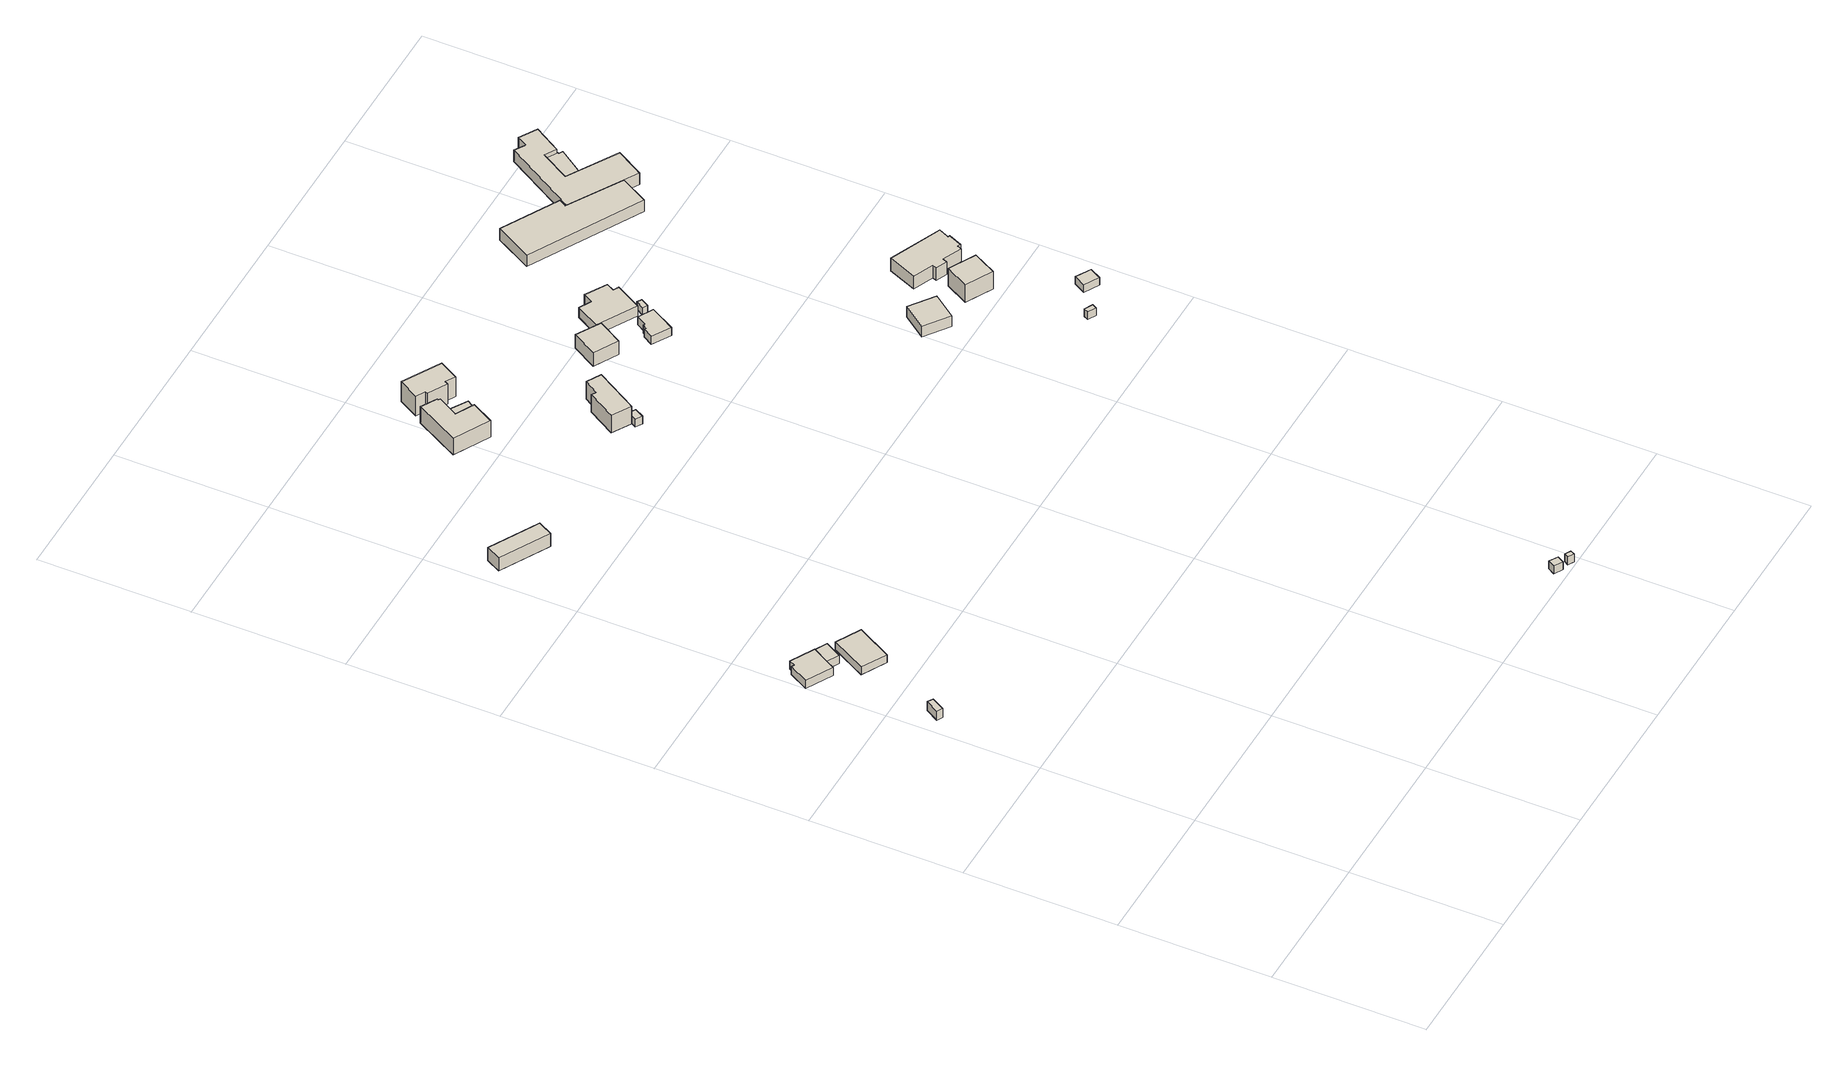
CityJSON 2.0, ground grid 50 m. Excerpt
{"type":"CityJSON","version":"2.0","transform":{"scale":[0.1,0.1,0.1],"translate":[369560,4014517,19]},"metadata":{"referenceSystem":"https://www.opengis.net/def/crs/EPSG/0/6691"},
"CityObjects":{
"building1":{"type":"Building","attributes":{"枝番":1,"利根川水系渡良瀬川洪水浸水想定区域（計画規模）.規模":"L1","利根川水系渡良瀬川洪水浸水想定区域（計画規模）.浸水ランク":"2","利根川水系渡良瀬川洪水浸水想定区域（計画規模）.浸水深":1.77,"利根川水系渡良瀬川洪水浸水想定区域（計画規模）.継続時間":32.1,"利根川水系渡良瀬川洪水浸水想定区域（想定最大規模）.規模":"L2","利根川水系渡良瀬川洪水浸水想定区域（想定最大規模）.浸水ランク":"3","利根川水系渡良瀬川洪水浸水想定区域（想定最大規模）.浸水深":3.32,"利根川水系渡良瀬川洪水浸水想定区域（想定最大規模）.継続時間":111,"利根川水系矢場川洪水浸水想定区域（想定最大規模）.規模":"L2","利根川水系矢場川洪水浸水想定区域（想定最大規模）.浸水ランク":"2","利根川水系矢場川洪水浸水想定区域（想定最大規模）.浸水深":0.88,"利根川水系矢場川洪水浸水想定区域（想定最大規模）.継続時間":44.8,"利根川水系多々良川洪水浸水想定区域（計画規模）.規模":"L1","利根川水系多々良川洪水浸水想定区域（計画規模）.浸水ランク":"1","利根川水系多々良川洪水浸水想定区域（計画規模）.浸水深":0.23,"利根川水系多々良川洪水浸水想定区域（計画規模）.継続時間":14.7,"利根川水系多々良川洪水浸水想定区域（想定最大規模）.規模":"L2","利根川水系多々良川洪水浸水想定区域（想定最大規模）.浸水ランク":"2","利根川水系多々良川洪水浸水想定区域（想定最大規模）.浸水深":0.69,"利根川水系多々良川洪水浸水想定区域（想定最大規模）.継続時間":36.1,"利根川水系利根川洪水浸水想定区域（想定最大規模）.規模":"L2","利根川水系利根川洪水浸水想定区域（想定最大規模）.浸水ランク":"2","利根川水系利根川洪水浸水想定区域（想定最大規模）.浸水深":1.34,"measuredHeight":3.8,"BuildingDetails.prefecture":"10","BuildingDetails.city":"10207"},"geometry":[{"type":"Solid","lod":"1","boundaries":[[[[0,1,2,3]],[[2,4,5,3]],[[1,6,4,2]],[[0,7,6,1]],[[3,5,7,0]],[[4,6,7,5]]]]}]},
"building2":{"type":"Building","attributes":{"枝番":1,"利根川水系渡良瀬川洪水浸水想定区域（計画規模）.規模":"L1","利根川水系渡良瀬川洪水浸水想定区域（計画規模）.浸水ランク":"2","利根川水系渡良瀬川洪水浸水想定区域（計画規模）.浸水深":1.87,"利根川水系渡良瀬川洪水浸水想定区域（計画規模）.継続時間":13.4,"利根川水系渡良瀬川洪水浸水想定区域（想定最大規模）.規模":"L2","利根川水系渡良瀬川洪水浸水想定区域（想定最大規模）.浸水ランク":"3","利根川水系渡良瀬川洪水浸水想定区域（想定最大規模）.浸水深":3.41,"利根川水系渡良瀬川洪水浸水想定区域（想定最大規模）.継続時間":34.4,"利根川水系矢場川洪水浸水想定区域（想定最大規模）.規模":"L2","利根川水系矢場川洪水浸水想定区域（想定最大規模）.浸水ランク":"2","利根川水系矢場川洪水浸水想定区域（想定最大規模）.浸水深":0.98,"利根川水系矢場川洪水浸水想定区域（想定最大規模）.継続時間":18.5,"利根川水系多々良川洪水浸水想定区域（計画規模）.規模":"L1","利根川水系多々良川洪水浸水想定区域（計画規模）.浸水ランク":"1","利根川水系多々良川洪水浸水想定区域（計画規模）.浸水深":0.33,"利根川水系多々良川洪水浸水想定区域（計画規模）.継続時間":6.9,"利根川水系多々良川洪水浸水想定区域（想定最大規模）.規模":"L2","利根川水系多々良川洪水浸水想定区域（想定最大規模）.浸水ランク":"2","利根川水系多々良川洪水浸水想定区域（想定最大規模）.浸水深":0.79,"利根川水系多々良川洪水浸水想定区域（想定最大規模）.継続時間":16.7,"利根川水系利根川洪水浸水想定区域（想定最大規模）.規模":"L2","利根川水系利根川洪水浸水想定区域（想定最大規模）.浸水ランク":"2","利根川水系利根川洪水浸水想定区域（想定最大規模）.浸水深":1.64,"measuredHeight":6,"BuildingDetails.prefecture":"10","BuildingDetails.city":"10207"},"geometry":[{"type":"Solid","lod":"1","boundaries":[[[[8,9,10,11,12,13,14]],[[13,15,16,14]],[[12,17,15,13]],[[11,18,17,12]],[[10,19,18,11]],[[9,20,19,10]],[[8,21,20,9]],[[14,16,21,8]],[[15,17,18,19,20,21,16]]]]}]},
"building3":{"type":"Building","attributes":{"枝番":1,"利根川水系渡良瀬川洪水浸水想定区域（計画規模）.規模":"L1","利根川水系渡良瀬川洪水浸水想定区域（計画規模）.浸水ランク":"2","利根川水系渡良瀬川洪水浸水想定区域（計画規模）.浸水深":1.77,"利根川水系渡良瀬川洪水浸水想定区域（計画規模）.継続時間":13.4,"利根川水系渡良瀬川洪水浸水想定区域（想定最大規模）.規模":"L2","利根川水系渡良瀬川洪水浸水想定区域（想定最大規模）.浸水ランク":"3","利根川水系渡良瀬川洪水浸水想定区域（想定最大規模）.浸水深":3.31,"利根川水系渡良瀬川洪水浸水想定区域（想定最大規模）.継続時間":34.4,"利根川水系矢場川洪水浸水想定区域（想定最大規模）.規模":"L2","利根川水系矢場川洪水浸水想定区域（想定最大規模）.浸水ランク":"2","利根川水系矢場川洪水浸水想定区域（想定最大規模）.浸水深":0.88,"利根川水系矢場川洪水浸水想定区域（想定最大規模）.継続時間":18.5,"利根川水系多々良川洪水浸水想定区域（計画規模）.規模":"L1","利根川水系多々良川洪水浸水想定区域（計画規模）.浸水ランク":"1","利根川水系多々良川洪水浸水想定区域（計画規模）.浸水深":0.23,"利根川水系多々良川洪水浸水想定区域（計画規模）.継続時間":6.9,"利根川水系多々良川洪水浸水想定区域（想定最大規模）.規模":"L2","利根川水系多々良川洪水浸水想定区域（想定最大規模）.浸水ランク":"2","利根川水系多々良川洪水浸水想定区域（想定最大規模）.浸水深":0.69,"利根川水系多々良川洪水浸水想定区域（想定最大規模）.継続時間":16.7,"利根川水系利根川洪水浸水想定区域（想定最大規模）.規模":"L2","利根川水系利根川洪水浸水想定区域（想定最大規模）.浸水ランク":"2","利根川水系利根川洪水浸水想定区域（想定最大規模）.浸水深":1.54,"BuildingDetails.prefecture":"10","BuildingDetails.city":"10207"},"geometry":[{"type":"Solid","lod":"1","boundaries":[[[[22,23,24,25]],[[24,26,27,25]],[[23,28,26,24]],[[22,29,28,23]],[[25,27,29,22]],[[26,28,29,27]]]]}]},
"building4":{"type":"Building","attributes":{"枝番":1,"利根川水系渡良瀬川洪水浸水想定区域（計画規模）.規模":"L1","利根川水系渡良瀬川洪水浸水想定区域（計画規模）.浸水ランク":"2","利根川水系渡良瀬川洪水浸水想定区域（計画規模）.浸水深":1.77,"利根川水系渡良瀬川洪水浸水想定区域（計画規模）.継続時間":31.5,"利根川水系渡良瀬川洪水浸水想定区域（想定最大規模）.規模":"L2","利根川水系渡良瀬川洪水浸水想定区域（想定最大規模）.浸水ランク":"3","利根川水系渡良瀬川洪水浸水想定区域（想定最大規模）.浸水深":3.31,"利根川水系渡良瀬川洪水浸水想定区域（想定最大規模）.継続時間":107.6,"利根川水系矢場川洪水浸水想定区域（想定最大規模）.規模":"L2","利根川水系矢場川洪水浸水想定区域（想定最大規模）.浸水ランク":"2","利根川水系矢場川洪水浸水想定区域（想定最大規模）.浸水深":0.88,"利根川水系矢場川洪水浸水想定区域（想定最大規模）.継続時間":44.1,"利根川水系多々良川洪水浸水想定区域（計画規模）.規模":"L1","利根川水系多々良川洪水浸水想定区域（計画規模）.浸水ランク":"1","利根川水系多々良川洪水浸水想定区域（計画規模）.浸水深":0.23,"利根川水系多々良川洪水浸水想定区域（計画規模）.継続時間":14.6,"利根川水系多々良川洪水浸水想定区域（想定最大規模）.規模":"L2","利根川水系多々良川洪水浸水想定区域（想定最大規模）.浸水ランク":"2","利根川水系多々良川洪水浸水想定区域（想定最大規模）.浸水深":0.69,"利根川水系多々良川洪水浸水想定区域（想定最大規模）.継続時間":35.7,"利根川水系利根川洪水浸水想定区域（想定最大規模）.規模":"L2","利根川水系利根川洪水浸水想定区域（想定最大規模）.浸水ランク":"2","利根川水系利根川洪水浸水想定区域（想定最大規模）.浸水深":1.44,"measuredHeight":3.4,"BuildingDetails.prefecture":"10","BuildingDetails.city":"10207"},"geometry":[{"type":"Solid","lod":"1","boundaries":[[[[30,31,32,33]],[[32,34,35,33]],[[31,36,34,32]],[[30,37,36,31]],[[33,35,37,30]],[[34,36,37,35]]]]}]},
"building5":{"type":"Building","attributes":{"枝番":1,"利根川水系渡良瀬川洪水浸水想定区域（計画規模）.規模":"L1","利根川水系渡良瀬川洪水浸水想定区域（計画規模）.浸水ランク":"2","利根川水系渡良瀬川洪水浸水想定区域（計画規模）.浸水深":1.36,"利根川水系渡良瀬川洪水浸水想定区域（計画規模）.継続時間":7.1,"利根川水系渡良瀬川洪水浸水想定区域（想定最大規模）.規模":"L2","利根川水系渡良瀬川洪水浸水想定区域（想定最大規模）.浸水ランク":"2","利根川水系渡良瀬川洪水浸水想定区域（想定最大規模）.浸水深":2.9,"利根川水系渡良瀬川洪水浸水想定区域（想定最大規模）.継続時間":20.8,"利根川水系矢場川洪水浸水想定区域（想定最大規模）.規模":"L2","利根川水系矢場川洪水浸水想定区域（想定最大規模）.浸水ランク":"1","利根川水系矢場川洪水浸水想定区域（想定最大規模）.浸水深":0.46,"利根川水系矢場川洪水浸水想定区域（想定最大規模）.継続時間":6.7,"利根川水系多々良川洪水浸水想定区域（想定最大規模）.規模":"L2","利根川水系多々良川洪水浸水想定区域（想定最大規模）.浸水ランク":"1","利根川水系多々良川洪水浸水想定区域（想定最大規模）.浸水深":0.28,"利根川水系利根川洪水浸水想定区域（想定最大規模）.規模":"L2","利根川水系利根川洪水浸水想定区域（想定最大規模）.浸水ランク":"2","利根川水系利根川洪水浸水想定区域（想定最大規模）.浸水深":1.04,"usage":"431","measuredHeight":7.1,"BuildingDetails.prefecture":"10","BuildingDetails.city":"10207","BuildingDetails.surveyYear":2016},"geometry":[{"type":"Solid","lod":"1","boundaries":[[[[38,39,40,41]],[[40,42,43,41]],[[39,44,42,40]],[[38,45,44,39]],[[41,43,45,38]],[[42,44,45,43]]]]}]},
"building6":{"type":"Building","attributes":{"枝番":1,"利根川水系渡良瀬川洪水浸水想定区域（計画規模）.規模":"L1","利根川水系渡良瀬川洪水浸水想定区域（計画規模）.浸水ランク":"2","利根川水系渡良瀬川洪水浸水想定区域（計画規模）.浸水深":1.85,"利根川水系渡良瀬川洪水浸水想定区域（計画規模）.継続時間":9.4,"利根川水系渡良瀬川洪水浸水想定区域（想定最大規模）.規模":"L2","利根川水系渡良瀬川洪水浸水想定区域（想定最大規模）.浸水ランク":"3","利根川水系渡良瀬川洪水浸水想定区域（想定最大規模）.浸水深":3.4,"利根川水系渡良瀬川洪水浸水想定区域（想定最大規模）.継続時間":27.5,"利根川水系矢場川洪水浸水想定区域（想定最大規模）.規模":"L2","利根川水系矢場川洪水浸水想定区域（想定最大規模）.浸水ランク":"2","利根川水系矢場川洪水浸水想定区域（想定最大規模）.浸水深":0.97,"利根川水系矢場川洪水浸水想定区域（想定最大規模）.継続時間":12.2,"利根川水系多々良川洪水浸水想定区域（計画規模）.規模":"L1","利根川水系多々良川洪水浸水想定区域（計画規模）.浸水ランク":"1","利根川水系多々良川洪水浸水想定区域（計画規模）.浸水深":0.32,"利根川水系多々良川洪水浸水想定区域（想定最大規模）.規模":"L2","利根川水系多々良川洪水浸水想定区域（想定最大規模）.浸水ランク":"2","利根川水系多々良川洪水浸水想定区域（想定最大規模）.浸水深":0.78,"利根川水系多々良川洪水浸水想定区域（想定最大規模）.継続時間":9,"利根川水系利根川洪水浸水想定区域（想定最大規模）.規模":"L2","利根川水系利根川洪水浸水想定区域（想定最大規模）.浸水ランク":"2","利根川水系利根川洪水浸水想定区域（想定最大規模）.浸水深":1.64,"BuildingDetails.prefecture":"10","BuildingDetails.city":"10207"},"geometry":[{"type":"Solid","lod":"1","boundaries":[[[[46,47,48,49]],[[48,50,51,49]],[[47,52,50,48]],[[46,53,52,47]],[[49,51,53,46]],[[50,52,53,51]]]]}]},
"building7":{"type":"Building","attributes":{"枝番":1,"利根川水系渡良瀬川洪水浸水想定区域（計画規模）.規模":"L1","利根川水系渡良瀬川洪水浸水想定区域（計画規模）.浸水ランク":"2","利根川水系渡良瀬川洪水浸水想定区域（計画規模）.浸水深":1.27,"利根川水系渡良瀬川洪水浸水想定区域（計画規模）.継続時間":9.6,"利根川水系渡良瀬川洪水浸水想定区域（想定最大規模）.規模":"L2","利根川水系渡良瀬川洪水浸水想定区域（想定最大規模）.浸水ランク":"2","利根川水系渡良瀬川洪水浸水想定区域（想定最大規模）.浸水深":2.82,"利根川水系渡良瀬川洪水浸水想定区域（想定最大規模）.継続時間":28.1,"利根川水系矢場川洪水浸水想定区域（想定最大規模）.規模":"L2","利根川水系矢場川洪水浸水想定区域（想定最大規模）.浸水ランク":"1","利根川水系矢場川洪水浸水想定区域（想定最大規模）.浸水深":0.38,"利根川水系矢場川洪水浸水想定区域（想定最大規模）.継続時間":12.8,"利根川水系多々良川洪水浸水想定区域（計画規模）.規模":"L1","利根川水系多々良川洪水浸水想定区域（計画規模）.浸水ランク":"2","利根川水系多々良川洪水浸水想定区域（計画規模）.浸水深":0.63,"利根川水系多々良川洪水浸水想定区域（想定最大規模）.規模":"L2","利根川水系多々良川洪水浸水想定区域（想定最大規模）.浸水ランク":"1","利根川水系多々良川洪水浸水想定区域（想定最大規模）.浸水深":0.19,"利根川水系多々良川洪水浸水想定区域（想定最大規模）.継続時間":9.8,"利根川水系利根川洪水浸水想定区域（想定最大規模）.規模":"L2","利根川水系利根川洪水浸水想定区域（想定最大規模）.浸水ランク":"2","利根川水系利根川洪水浸水想定区域（想定最大規模）.浸水深":0.937,"usage":"441","measuredHeight":7.6,"BuildingDetails.prefecture":"10","BuildingDetails.city":"10207","BuildingDetails.surveyYear":2016},"geometry":[{"type":"Solid","lod":"1","boundaries":[[[[54,55,56,57,58,59,60,61]],[[60,62,63,61]],[[59,64,62,60]],[[58,65,64,59]],[[57,66,65,58]],[[56,67,66,57]],[[55,68,67,56]],[[54,69,68,55]],[[61,63,69,54]],[[62,64,65,66,67,68,69,63]]]]}]},
"building8":{"type":"Building","attributes":{"枝番":1,"利根川水系渡良瀬川洪水浸水想定区域（計画規模）.規模":"L1","利根川水系渡良瀬川洪水浸水想定区域（計画規模）.浸水ランク":"2","利根川水系渡良瀬川洪水浸水想定区域（計画規模）.浸水深":1.85,"利根川水系渡良瀬川洪水浸水想定区域（計画規模）.継続時間":9.4,"利根川水系渡良瀬川洪水浸水想定区域（想定最大規模）.規模":"L2","利根川水系渡良瀬川洪水浸水想定区域（想定最大規模）.浸水ランク":"3","利根川水系渡良瀬川洪水浸水想定区域（想定最大規模）.浸水深":3.4,"利根川水系渡良瀬川洪水浸水想定区域（想定最大規模）.継続時間":27.5,"利根川水系矢場川洪水浸水想定区域（想定最大規模）.規模":"L2","利根川水系矢場川洪水浸水想定区域（想定最大規模）.浸水ランク":"2","利根川水系矢場川洪水浸水想定区域（想定最大規模）.浸水深":0.97,"利根川水系矢場川洪水浸水想定区域（想定最大規模）.継続時間":12.2,"利根川水系多々良川洪水浸水想定区域（計画規模）.規模":"L1","利根川水系多々良川洪水浸水想定区域（計画規模）.浸水ランク":"1","利根川水系多々良川洪水浸水想定区域（計画規模）.浸水深":0.32,"利根川水系多々良川洪水浸水想定区域（想定最大規模）.規模":"L2","利根川水系多々良川洪水浸水想定区域（想定最大規模）.浸水ランク":"2","利根川水系多々良川洪水浸水想定区域（想定最大規模）.浸水深":0.78,"利根川水系多々良川洪水浸水想定区域（想定最大規模）.継続時間":9,"利根川水系利根川洪水浸水想定区域（想定最大規模）.規模":"L2","利根川水系利根川洪水浸水想定区域（想定最大規模）.浸水ランク":"2","利根川水系利根川洪水浸水想定区域（想定最大規模）.浸水深":1.64,"BuildingDetails.prefecture":"10","BuildingDetails.city":"10207"},"geometry":[{"type":"Solid","lod":"1","boundaries":[[[[70,71,72,73]],[[72,74,75,73]],[[71,76,74,72]],[[70,77,76,71]],[[73,75,77,70]],[[74,76,77,75]]]]}]},
"building9":{"type":"Building","attributes":{"枝番":1,"利根川水系渡良瀬川洪水浸水想定区域（計画規模）.規模":"L1","利根川水系渡良瀬川洪水浸水想定区域（計画規模）.浸水ランク":"2","利根川水系渡良瀬川洪水浸水想定区域（計画規模）.浸水深":1.37,"利根川水系渡良瀬川洪水浸水想定区域（計画規模）.継続時間":6.7,"利根川水系渡良瀬川洪水浸水想定区域（想定最大規模）.規模":"L2","利根川水系渡良瀬川洪水浸水想定区域（想定最大規模）.浸水ランク":"2","利根川水系渡良瀬川洪水浸水想定区域（想定最大規模）.浸水深":2.93,"利根川水系渡良瀬川洪水浸水想定区域（想定最大規模）.継続時間":19.8,"利根川水系矢場川洪水浸水想定区域（想定最大規模）.規模":"L2","利根川水系矢場川洪水浸水想定区域（想定最大規模）.浸水ランク":"1","利根川水系矢場川洪水浸水想定区域（想定最大規模）.浸水深":0.48,"利根川水系矢場川洪水浸水想定区域（想定最大規模）.継続時間":4.7,"利根川水系多々良川洪水浸水想定区域（計画規模）.規模":"L1","利根川水系多々良川洪水浸水想定区域（想定最大規模）.規模":"L2","利根川水系多々良川洪水浸水想定区域（想定最大規模）.浸水ランク":"1","利根川水系多々良川洪水浸水想定区域（想定最大規模）.浸水深":0.28,"利根川水系利根川洪水浸水想定区域（想定最大規模）.規模":"L2","利根川水系利根川洪水浸水想定区域（想定最大規模）.浸水ランク":"2","利根川水系利根川洪水浸水想定区域（想定最大規模）.浸水深":1.04,"measuredHeight":5.8,"BuildingDetails.prefecture":"10","BuildingDetails.city":"10207"},"geometry":[{"type":"Solid","lod":"1","boundaries":[[[[78,79,80,81]],[[80,82,83,81]],[[79,84,82,80]],[[78,85,84,79]],[[81,83,85,78]],[[82,84,85,83]]]]}]},
"building10":{"type":"Building","attributes":{"枝番":1,"利根川水系渡良瀬川洪水浸水想定区域（計画規模）.規模":"L1","利根川水系渡良瀬川洪水浸水想定区域（計画規模）.浸水ランク":"2","利根川水系渡良瀬川洪水浸水想定区域（計画規模）.浸水深":1.28,"利根川水系渡良瀬川洪水浸水想定区域（計画規模）.継続時間":6.7,"利根川水系渡良瀬川洪水浸水想定区域（想定最大規模）.規模":"L2","利根川水系渡良瀬川洪水浸水想定区域（想定最大規模）.浸水ランク":"2","利根川水系渡良瀬川洪水浸水想定区域（想定最大規模）.浸水深":2.83,"利根川水系渡良瀬川洪水浸水想定区域（想定最大規模）.継続時間":19.8,"利根川水系矢場川洪水浸水想定区域（計画規模）.規模":"L1","利根川水系矢場川洪水浸水想定区域（想定最大規模）.規模":"L2","利根川水系矢場川洪水浸水想定区域（想定最大規模）.浸水ランク":"1","利根川水系矢場川洪水浸水想定区域（想定最大規模）.浸水深":0.38,"利根川水系矢場川洪水浸水想定区域（想定最大規模）.継続時間":4.7,"利根川水系多々良川洪水浸水想定区域（計画規模）.規模":"L1","利根川水系多々良川洪水浸水想定区域（想定最大規模）.規模":"L2","利根川水系多々良川洪水浸水想定区域（想定最大規模）.浸水ランク":"1","利根川水系多々良川洪水浸水想定区域（想定最大規模）.浸水深":0.2,"利根川水系利根川洪水浸水想定区域（想定最大規模）.規模":"L2","利根川水系利根川洪水浸水想定区域（想定最大規模）.浸水ランク":"2","利根川水系利根川洪水浸水想定区域（想定最大規模）.浸水深":1.44,"usage":"411","measuredHeight":8.6,"BuildingDetails.prefecture":"10","BuildingDetails.city":"10207","BuildingDetails.surveyYear":2016},"geometry":[{"type":"Solid","lod":"1","boundaries":[[[[86,87,88,89,90,91,92,93]],[[92,94,95,93]],[[91,96,94,92]],[[90,97,96,91]],[[89,98,97,90]],[[88,99,98,89]],[[87,100,99,88]],[[86,101,100,87]],[[93,95,101,86]],[[94,96,97,98,99,100,101,95]]]]}]},
"building11":{"type":"Building","attributes":{"枝番":1,"利根川水系渡良瀬川洪水浸水想定区域（計画規模）.規模":"L1","利根川水系渡良瀬川洪水浸水想定区域（計画規模）.浸水ランク":"2","利根川水系渡良瀬川洪水浸水想定区域（計画規模）.浸水深":2.35,"利根川水系渡良瀬川洪水浸水想定区域（計画規模）.継続時間":7.4,"利根川水系渡良瀬川洪水浸水想定区域（想定最大規模）.規模":"L2","利根川水系渡良瀬川洪水浸水想定区域（想定最大規模）.浸水ランク":"3","利根川水系渡良瀬川洪水浸水想定区域（想定最大規模）.浸水深":3.9,"利根川水系渡良瀬川洪水浸水想定区域（想定最大規模）.継続時間":21.6,"利根川水系矢場川洪水浸水想定区域（想定最大規模）.規模":"L2","利根川水系矢場川洪水浸水想定区域（想定最大規模）.浸水ランク":"2","利根川水系矢場川洪水浸水想定区域（想定最大規模）.浸水深":1.47,"利根川水系矢場川洪水浸水想定区域（想定最大規模）.継続時間":7.9,"利根川水系多々良川洪水浸水想定区域（計画規模）.規模":"L1","利根川水系多々良川洪水浸水想定区域（計画規模）.浸水ランク":"2","利根川水系多々良川洪水浸水想定区域（計画規模）.浸水深":0.82,"利根川水系多々良川洪水浸水想定区域（想定最大規模）.規模":"L2","利根川水系多々良川洪水浸水想定区域（想定最大規模）.浸水ランク":"2","利根川水系多々良川洪水浸水想定区域（想定最大規模）.浸水深":1.28,"利根川水系多々良川洪水浸水想定区域（想定最大規模）.継続時間":1.1,"利根川水系利根川洪水浸水想定区域（想定最大規模）.規模":"L2","利根川水系利根川洪水浸水想定区域（想定最大規模）.浸水ランク":"2","利根川水系利根川洪水浸水想定区域（想定最大規模）.浸水深":1.84,"measuredHeight":5.5,"BuildingDetails.prefecture":"10","BuildingDetails.city":"10207"},"geometry":[{"type":"Solid","lod":"1","boundaries":[[[[102,103,104,105]],[[104,106,107,105]],[[103,108,106,104]],[[102,109,108,103]],[[105,107,109,102]],[[106,108,109,107]]]]}]},
"building12":{"type":"Building","attributes":{"枝番":1,"利根川水系渡良瀬川洪水浸水想定区域（計画規模）.規模":"L1","利根川水系渡良瀬川洪水浸水想定区域（計画規模）.浸水ランク":"2","利根川水系渡良瀬川洪水浸水想定区域（計画規模）.浸水深":1.46,"利根川水系渡良瀬川洪水浸水想定区域（計画規模）.継続時間":7.4,"利根川水系渡良瀬川洪水浸水想定区域（想定最大規模）.規模":"L2","利根川水系渡良瀬川洪水浸水想定区域（想定最大規模）.浸水ランク":"3","利根川水系渡良瀬川洪水浸水想定区域（想定最大規模）.浸水深":3,"利根川水系渡良瀬川洪水浸水想定区域（想定最大規模）.継続時間":21.6,"利根川水系矢場川洪水浸水想定区域（想定最大規模）.規模":"L2","利根川水系矢場川洪水浸水想定区域（想定最大規模）.浸水ランク":"2","利根川水系矢場川洪水浸水想定区域（想定最大規模）.浸水深":0.56,"利根川水系矢場川洪水浸水想定区域（想定最大規模）.継続時間":7.9,"利根川水系多々良川洪水浸水想定区域（計画規模）.規模":"L1","利根川水系多々良川洪水浸水想定区域（計画規模）.浸水ランク":"1","利根川水系多々良川洪水浸水想定区域（計画規模）.浸水深":0.02,"利根川水系多々良川洪水浸水想定区域（想定最大規模）.規模":"L2","利根川水系多々良川洪水浸水想定区域（想定最大規模）.浸水ランク":"1","利根川水系多々良川洪水浸水想定区域（想定最大規模）.浸水深":0.38,"利根川水系多々良川洪水浸水想定区域（想定最大規模）.継続時間":1.1,"利根川水系利根川洪水浸水想定区域（想定最大規模）.規模":"L2","利根川水系利根川洪水浸水想定区域（想定最大規模）.浸水ランク":"2","利根川水系利根川洪水浸水想定区域（想定最大規模）.浸水深":1.14,"usage":"413","measuredHeight":7.3,"BuildingDetails.prefecture":"10","BuildingDetails.city":"10207","BuildingDetails.surveyYear":2016},"geometry":[{"type":"Solid","lod":"1","boundaries":[[[[110,111,112,113,114,115]],[[114,116,117,115]],[[113,118,116,114]],[[112,119,118,113]],[[111,120,119,112]],[[110,121,120,111]],[[115,117,121,110]],[[116,118,119,120,121,117]]]]}]},
"building13":{"type":"Building","attributes":{"枝番":1,"利根川水系渡良瀬川洪水浸水想定区域（計画規模）.規模":"L1","利根川水系渡良瀬川洪水浸水想定区域（計画規模）.浸水ランク":"2","利根川水系渡良瀬川洪水浸水想定区域（計画規模）.浸水深":1.77,"利根川水系渡良瀬川洪水浸水想定区域（計画規模）.継続時間":6.7,"利根川水系渡良瀬川洪水浸水想定区域（想定最大規模）.規模":"L2","利根川水系渡良瀬川洪水浸水想定区域（想定最大規模）.浸水ランク":"3","利根川水系渡良瀬川洪水浸水想定区域（想定最大規模）.浸水深":3.31,"利根川水系渡良瀬川洪水浸水想定区域（想定最大規模）.継続時間":19.8,"利根川水系矢場川洪水浸水想定区域（想定最大規模）.規模":"L2","利根川水系矢場川洪水浸水想定区域（想定最大規模）.浸水ランク":"2","利根川水系矢場川洪水浸水想定区域（想定最大規模）.浸水深":0.88,"利根川水系矢場川洪水浸水想定区域（想定最大規模）.継続時間":4.5,"利根川水系多々良川洪水浸水想定区域（計画規模）.規模":"L1","利根川水系多々良川洪水浸水想定区域（計画規模）.浸水ランク":"1","利根川水系多々良川洪水浸水想定区域（計画規模）.浸水深":0.12,"利根川水系多々良川洪水浸水想定区域（想定最大規模）.規模":"L2","利根川水系多々良川洪水浸水想定区域（想定最大規模）.浸水ランク":"2","利根川水系多々良川洪水浸水想定区域（想定最大規模）.浸水深":0.69,"利根川水系利根川洪水浸水想定区域（想定最大規模）.規模":"L2","利根川水系利根川洪水浸水想定区域（想定最大規模）.浸水ランク":"2","利根川水系利根川洪水浸水想定区域（想定最大規模）.浸水深":1.24,"usage":"411","measuredHeight":6,"BuildingDetails.prefecture":"10","BuildingDetails.city":"10207","BuildingDetails.surveyYear":2016},"geometry":[{"type":"Solid","lod":"1","boundaries":[[[[122,123,124,125]],[[124,126,127,125]],[[123,128,126,124]],[[122,129,128,123]],[[125,127,129,122]],[[126,128,129,127]]]]}]},
"building14":{"type":"Building","attributes":{"枝番":1,"利根川水系渡良瀬川洪水浸水想定区域（計画規模）.規模":"L1","利根川水系渡良瀬川洪水浸水想定区域（計画規模）.浸水ランク":"2","利根川水系渡良瀬川洪水浸水想定区域（計画規模）.浸水深":1.66,"利根川水系渡良瀬川洪水浸水想定区域（計画規模）.継続時間":9.6,"利根川水系渡良瀬川洪水浸水想定区域（想定最大規模）.規模":"L2","利根川水系渡良瀬川洪水浸水想定区域（想定最大規模）.浸水ランク":"3","利根川水系渡良瀬川洪水浸水想定区域（想定最大規模）.浸水深":3.2,"利根川水系渡良瀬川洪水浸水想定区域（想定最大規模）.継続時間":27.9,"利根川水系矢場川洪水浸水想定区域（想定最大規模）.規模":"L2","利根川水系矢場川洪水浸水想定区域（想定最大規模）.浸水ランク":"2","利根川水系矢場川洪水浸水想定区域（想定最大規模）.浸水深":0.78,"利根川水系矢場川洪水浸水想定区域（想定最大規模）.継続時間":12.5,"利根川水系多々良川洪水浸水想定区域（計画規模）.規模":"L1","利根川水系多々良川洪水浸水想定区域（計画規模）.浸水ランク":"1","利根川水系多々良川洪水浸水想定区域（計画規模）.浸水深":0.12,"利根川水系多々良川洪水浸水想定区域（想定最大規模）.規模":"L2","利根川水系多々良川洪水浸水想定区域（想定最大規模）.浸水ランク":"2","利根川水系多々良川洪水浸水想定区域（想定最大規模）.浸水深":0.58,"利根川水系多々良川洪水浸水想定区域（想定最大規模）.継続時間":9.3,"利根川水系利根川洪水浸水想定区域（想定最大規模）.規模":"L2","利根川水系利根川洪水浸水想定区域（想定最大規模）.浸水ランク":"2","利根川水系利根川洪水浸水想定区域（想定最大規模）.浸水深":1.24,"usage":"411","measuredHeight":3.3,"BuildingDetails.prefecture":"10","BuildingDetails.city":"10207","BuildingDetails.surveyYear":2016},"geometry":[{"type":"Solid","lod":"1","boundaries":[[[[130,131,132,133,134,135,136,137]],[[136,138,139,137]],[[135,140,138,136]],[[134,141,140,135]],[[133,142,141,134]],[[132,143,142,133]],[[131,144,143,132]],[[130,145,144,131]],[[137,139,145,130]],[[138,140,141,142,143,144,145,139]]]]}]},
"building15":{"type":"Building","attributes":{"枝番":1,"利根川水系渡良瀬川洪水浸水想定区域（計画規模）.規模":"L1","利根川水系渡良瀬川洪水浸水想定区域（計画規模）.浸水ランク":"2","利根川水系渡良瀬川洪水浸水想定区域（計画規模）.浸水深":1.46,"利根川水系渡良瀬川洪水浸水想定区域（計画規模）.継続時間":8.8,"利根川水系渡良瀬川洪水浸水想定区域（想定最大規模）.規模":"L2","利根川水系渡良瀬川洪水浸水想定区域（想定最大規模）.浸水ランク":"3","利根川水系渡良瀬川洪水浸水想定区域（想定最大規模）.浸水深":3,"利根川水系渡良瀬川洪水浸水想定区域（想定最大規模）.継続時間":25,"利根川水系矢場川洪水浸水想定区域（想定最大規模）.規模":"L2","利根川水系矢場川洪水浸水想定区域（想定最大規模）.浸水ランク":"2","利根川水系矢場川洪水浸水想定区域（想定最大規模）.浸水深":0.56,"利根川水系矢場川洪水浸水想定区域（想定最大規模）.継続時間":10.7,"利根川水系多々良川洪水浸水想定区域（計画規模）.規模":"L1","利根川水系多々良川洪水浸水想定区域（計画規模）.浸水ランク":"1","利根川水系多々良川洪水浸水想定区域（計画規模）.浸水深":0.02,"利根川水系多々良川洪水浸水想定区域（想定最大規模）.規模":"L2","利根川水系多々良川洪水浸水想定区域（想定最大規模）.浸水ランク":"1","利根川水系多々良川洪水浸水想定区域（想定最大規模）.浸水深":0.38,"利根川水系多々良川洪水浸水想定区域（想定最大規模）.継続時間":6.7,"利根川水系利根川洪水浸水想定区域（想定最大規模）.規模":"L2","利根川水系利根川洪水浸水想定区域（想定最大規模）.浸水ランク":"2","利根川水系利根川洪水浸水想定区域（想定最大規模）.浸水深":1.24,"usage":"411","measuredHeight":5.7,"BuildingDetails.prefecture":"10","BuildingDetails.city":"10207","BuildingDetails.surveyYear":2016},"geometry":[{"type":"Solid","lod":"1","boundaries":[[[[146,147,148,149,150,151,152,153]],[[152,154,155,153]],[[151,156,154,152]],[[150,157,156,151]],[[149,158,157,150]],[[148,159,158,149]],[[147,160,159,148]],[[146,161,160,147]],[[153,155,161,146]],[[154,156,157,158,159,160,161,155]]]]}]},
"building16":{"type":"Building","attributes":{"枝番":1,"利根川水系渡良瀬川洪水浸水想定区域（計画規模）.規模":"L1","利根川水系渡良瀬川洪水浸水想定区域（計画規模）.浸水ランク":"2","利根川水系渡良瀬川洪水浸水想定区域（計画規模）.浸水深":1.66,"利根川水系渡良瀬川洪水浸水想定区域（計画規模）.継続時間":8.8,"利根川水系渡良瀬川洪水浸水想定区域（想定最大規模）.規模":"L2","利根川水系渡良瀬川洪水浸水想定区域（想定最大規模）.浸水ランク":"3","利根川水系渡良瀬川洪水浸水想定区域（想定最大規模）.浸水深":3.2,"利根川水系渡良瀬川洪水浸水想定区域（想定最大規模）.継続時間":25,"利根川水系矢場川洪水浸水想定区域（想定最大規模）.規模":"L2","利根川水系矢場川洪水浸水想定区域（想定最大規模）.浸水ランク":"2","利根川水系矢場川洪水浸水想定区域（想定最大規模）.浸水深":0.77,"利根川水系矢場川洪水浸水想定区域（想定最大規模）.継続時間":10.7,"利根川水系多々良川洪水浸水想定区域（計画規模）.規模":"L1","利根川水系多々良川洪水浸水想定区域（計画規模）.浸水ランク":"1","利根川水系多々良川洪水浸水想定区域（計画規模）.浸水深":0.12,"利根川水系多々良川洪水浸水想定区域（想定最大規模）.規模":"L2","利根川水系多々良川洪水浸水想定区域（想定最大規模）.浸水ランク":"2","利根川水系多々良川洪水浸水想定区域（想定最大規模）.浸水深":0.57,"利根川水系多々良川洪水浸水想定区域（想定最大規模）.継続時間":6.7,"利根川水系利根川洪水浸水想定区域（想定最大規模）.規模":"L2","利根川水系利根川洪水浸水想定区域（想定最大規模）.浸水ランク":"2","利根川水系利根川洪水浸水想定区域（想定最大規模）.浸水深":1.24,"usage":"411","BuildingDetails.prefecture":"10","BuildingDetails.city":"10207","BuildingDetails.surveyYear":2016},"geometry":[{"type":"Solid","lod":"1","boundaries":[[[[162,163,164,165]],[[164,166,167,165]],[[163,168,166,164]],[[162,169,168,163]],[[165,167,169,162]],[[166,168,169,167]]]]}]},
"building17":{"type":"Building","attributes":{"枝番":1,"利根川水系渡良瀬川洪水浸水想定区域（計画規模）.規模":"L1","利根川水系渡良瀬川洪水浸水想定区域（計画規模）.浸水ランク":"2","利根川水系渡良瀬川洪水浸水想定区域（計画規模）.浸水深":2.25,"利根川水系渡良瀬川洪水浸水想定区域（計画規模）.継続時間":22.8,"利根川水系渡良瀬川洪水浸水想定区域（想定最大規模）.規模":"L2","利根川水系渡良瀬川洪水浸水想定区域（想定最大規模）.浸水ランク":"3","利根川水系渡良瀬川洪水浸水想定区域（想定最大規模）.浸水深":3.8,"利根川水系渡良瀬川洪水浸水想定区域（想定最大規模）.継続時間":64.7,"利根川水系矢場川洪水浸水想定区域（想定最大規模）.規模":"L2","利根川水系矢場川洪水浸水想定区域（想定最大規模）.浸水ランク":"2","利根川水系矢場川洪水浸水想定区域（想定最大規模）.浸水深":1.38,"利根川水系矢場川洪水浸水想定区域（想定最大規模）.継続時間":32.5,"利根川水系多々良川洪水浸水想定区域（計画規模）.規模":"L1","利根川水系多々良川洪水浸水想定区域（計画規模）.浸水ランク":"2","利根川水系多々良川洪水浸水想定区域（計画規模）.浸水深":0.72,"利根川水系多々良川洪水浸水想定区域（計画規模）.継続時間":12.2,"利根川水系多々良川洪水浸水想定区域（想定最大規模）.規模":"L2","利根川水系多々良川洪水浸水想定区域（想定最大規模）.浸水ランク":"2","利根川水系多々良川洪水浸水想定区域（想定最大規模）.浸水深":1.18,"利根川水系多々良川洪水浸水想定区域（想定最大規模）.継続時間":28.2,"利根川水系利根川洪水浸水想定区域（想定最大規模）.規模":"L2","利根川水系利根川洪水浸水想定区域（想定最大規模）.浸水ランク":"2","利根川水系利根川洪水浸水想定区域（想定最大規模）.浸水深":1.94,"usage":"411","measuredHeight":4.9,"BuildingDetails.prefecture":"10","BuildingDetails.city":"10207","BuildingDetails.surveyYear":2016},"geometry":[{"type":"Solid","lod":"1","boundaries":[[[[170,171,172,173]],[[172,174,175,173]],[[171,176,174,172]],[[170,177,176,171]],[[173,175,177,170]],[[174,176,177,175]]]]}]},
"building18":{"type":"Building","attributes":{"枝番":1,"利根川水系渡良瀬川洪水浸水想定区域（計画規模）.規模":"L1","利根川水系渡良瀬川洪水浸水想定区域（計画規模）.浸水ランク":"2","利根川水系渡良瀬川洪水浸水想定区域（計画規模）.浸水深":2.06,"利根川水系渡良瀬川洪水浸水想定区域（計画規模）.継続時間":15,"利根川水系渡良瀬川洪水浸水想定区域（想定最大規模）.規模":"L2","利根川水系渡良瀬川洪水浸水想定区域（想定最大規模）.浸水ランク":"3","利根川水系渡良瀬川洪水浸水想定区域（想定最大規模）.浸水深":3.6,"利根川水系渡良瀬川洪水浸水想定区域（想定最大規模）.継続時間":37,"利根川水系矢場川洪水浸水想定区域（想定最大規模）.規模":"L2","利根川水系矢場川洪水浸水想定区域（想定最大規模）.浸水ランク":"2","利根川水系矢場川洪水浸水想定区域（想定最大規模）.浸水深":1.17,"利根川水系矢場川洪水浸水想定区域（想定最大規模）.継続時間":20.6,"利根川水系多々良川洪水浸水想定区域（計画規模）.規模":"L1","利根川水系多々良川洪水浸水想定区域（計画規模）.浸水ランク":"2","利根川水系多々良川洪水浸水想定区域（計画規模）.浸水深":0.53,"利根川水系多々良川洪水浸水想定区域（計画規模）.継続時間":8.4,"利根川水系多々良川洪水浸水想定区域（想定最大規模）.規模":"L2","利根川水系多々良川洪水浸水想定区域（想定最大規模）.浸水ランク":"2","利根川水系多々良川洪水浸水想定区域（想定最大規模）.浸水深":0.99,"利根川水系多々良川洪水浸水想定区域（想定最大規模）.継続時間":18.9,"利根川水系利根川洪水浸水想定区域（想定最大規模）.規模":"L2","利根川水系利根川洪水浸水想定区域（想定最大規模）.浸水ランク":"2","利根川水系利根川洪水浸水想定区域（想定最大規模）.浸水深":1.84,"BuildingDetails.prefecture":"10","BuildingDetails.city":"10207"},"geometry":[{"type":"Solid","lod":"1","boundaries":[[[[178,179,180,181]],[[180,182,183,181]],[[179,184,182,180]],[[178,185,184,179]],[[181,183,185,178]],[[182,184,185,183]]]]}]},
"building19":{"type":"Building","attributes":{"枝番":1,"利根川水系渡良瀬川洪水浸水想定区域（計画規模）.規模":"L1","利根川水系渡良瀬川洪水浸水想定区域（計画規模）.浸水ランク":"2","利根川水系渡良瀬川洪水浸水想定区域（計画規模）.浸水深":2.17,"利根川水系渡良瀬川洪水浸水想定区域（計画規模）.継続時間":16.2,"利根川水系渡良瀬川洪水浸水想定区域（想定最大規模）.規模":"L2","利根川水系渡良瀬川洪水浸水想定区域（想定最大規模）.浸水ランク":"3","利根川水系渡良瀬川洪水浸水想定区域（想定最大規模）.浸水深":3.7,"利根川水系渡良瀬川洪水浸水想定区域（想定最大規模）.継続時間":40,"利根川水系矢場川洪水浸水想定区域（想定最大規模）.規模":"L2","利根川水系矢場川洪水浸水想定区域（想定最大規模）.浸水ランク":"2","利根川水系矢場川洪水浸水想定区域（想定最大規模）.浸水深":1.28,"利根川水系矢場川洪水浸水想定区域（想定最大規模）.継続時間":22.5,"利根川水系多々良川洪水浸水想定区域（計画規模）.規模":"L1","利根川水系多々良川洪水浸水想定区域（計画規模）.浸水ランク":"2","利根川水系多々良川洪水浸水想定区域（計画規模）.浸水深":0.63,"利根川水系多々良川洪水浸水想定区域（計画規模）.継続時間":9.4,"利根川水系多々良川洪水浸水想定区域（想定最大規模）.規模":"L2","利根川水系多々良川洪水浸水想定区域（想定最大規模）.浸水ランク":"2","利根川水系多々良川洪水浸水想定区域（想定最大規模）.浸水深":1.09,"利根川水系多々良川洪水浸水想定区域（想定最大規模）.継続時間":20.7,"利根川水系利根川洪水浸水想定区域（想定最大規模）.規模":"L2","利根川水系利根川洪水浸水想定区域（想定最大規模）.浸水ランク":"2","利根川水系利根川洪水浸水想定区域（想定最大規模）.浸水深":1.94,"measuredHeight":7.8,"BuildingDetails.prefecture":"10","BuildingDetails.city":"10207"},"geometry":[{"type":"Solid","lod":"1","boundaries":[[[[186,187,188,189]],[[188,190,191,189]],[[187,192,190,188]],[[186,193,192,187]],[[189,191,193,186]],[[190,192,193,191]]]]}]},
"building20":{"type":"Building","attributes":{"枝番":1,"利根川水系渡良瀬川洪水浸水想定区域（計画規模）.規模":"L1","利根川水系渡良瀬川洪水浸水想定区域（計画規模）.浸水ランク":"2","利根川水系渡良瀬川洪水浸水想定区域（計画規模）.浸水深":2.27,"利根川水系渡良瀬川洪水浸水想定区域（計画規模）.継続時間":12.8,"利根川水系渡良瀬川洪水浸水想定区域（想定最大規模）.規模":"L2","利根川水系渡良瀬川洪水浸水想定区域（想定最大規模）.浸水ランク":"3","利根川水系渡良瀬川洪水浸水想定区域（想定最大規模）.浸水深":3.83,"利根川水系渡良瀬川洪水浸水想定区域（想定最大規模）.継続時間":33.5,"利根川水系矢場川洪水浸水想定区域（想定最大規模）.規模":"L2","利根川水系矢場川洪水浸水想定区域（想定最大規模）.浸水ランク":"2","利根川水系矢場川洪水浸水想定区域（想定最大規模）.浸水深":1.38,"利根川水系矢場川洪水浸水想定区域（想定最大規模）.継続時間":17.6,"利根川水系多々良川洪水浸水想定区域（計画規模）.規模":"L1","利根川水系多々良川洪水浸水想定区域（計画規模）.浸水ランク":"2","利根川水系多々良川洪水浸水想定区域（計画規模）.浸水深":0.73,"利根川水系多々良川洪水浸水想定区域（計画規模）.継続時間":6,"利根川水系多々良川洪水浸水想定区域（想定最大規模）.規模":"L2","利根川水系多々良川洪水浸水想定区域（想定最大規模）.浸水ランク":"2","利根川水系多々良川洪水浸水想定区域（想定最大規模）.浸水深":1.18,"利根川水系多々良川洪水浸水想定区域（想定最大規模）.継続時間":15.8,"利根川水系利根川洪水浸水想定区域（想定最大規模）.規模":"L2","利根川水系利根川洪水浸水想定区域（想定最大規模）.浸水ランク":"2","利根川水系利根川洪水浸水想定区域（想定最大規模）.浸水深":1.84,"usage":"451","measuredHeight":5.4,"BuildingDetails.prefecture":"10","BuildingDetails.city":"10207","BuildingDetails.surveyYear":2016},"geometry":[{"type":"Solid","lod":"1","boundaries":[[[[194,195,196,197,198,199,200]],[[199,201,202,200]],[[198,203,201,199]],[[197,204,203,198]],[[196,205,204,197]],[[195,206,205,196]],[[194,207,206,195]],[[200,202,207,194]],[[201,203,204,205,206,207,202]]]]}]},
"building21":{"type":"Building","attributes":{"枝番":1,"利根川水系渡良瀬川洪水浸水想定区域（計画規模）.規模":"L1","利根川水系渡良瀬川洪水浸水想定区域（計画規模）.浸水ランク":"2","利根川水系渡良瀬川洪水浸水想定区域（計画規模）.浸水深":2.47,"利根川水系渡良瀬川洪水浸水想定区域（計画規模）.継続時間":15,"利根川水系渡良瀬川洪水浸水想定区域（想定最大規模）.規模":"L2","利根川水系渡良瀬川洪水浸水想定区域（想定最大規模）.浸水ランク":"3","利根川水系渡良瀬川洪水浸水想定区域（想定最大規模）.浸水深":3.99,"利根川水系渡良瀬川洪水浸水想定区域（想定最大規模）.継続時間":37,"利根川水系矢場川洪水浸水想定区域（想定最大規模）.規模":"L2","利根川水系矢場川洪水浸水想定区域（想定最大規模）.浸水ランク":"2","利根川水系矢場川洪水浸水想定区域（想定最大規模）.浸水深":1.58,"利根川水系矢場川洪水浸水想定区域（想定最大規模）.継続時間":20.6,"利根川水系多々良川洪水浸水想定区域（計画規模）.規模":"L1","利根川水系多々良川洪水浸水想定区域（計画規模）.浸水ランク":"2","利根川水系多々良川洪水浸水想定区域（計画規模）.浸水深":0.93,"利根川水系多々良川洪水浸水想定区域（計画規模）.継続時間":8.4,"利根川水系多々良川洪水浸水想定区域（想定最大規模）.規模":"L2","利根川水系多々良川洪水浸水想定区域（想定最大規模）.浸水ランク":"2","利根川水系多々良川洪水浸水想定区域（想定最大規模）.浸水深":1.39,"利根川水系多々良川洪水浸水想定区域（想定最大規模）.継続時間":18.9,"利根川水系利根川洪水浸水想定区域（想定最大規模）.規模":"L2","利根川水系利根川洪水浸水想定区域（想定最大規模）.浸水ランク":"2","利根川水系利根川洪水浸水想定区域（想定最大規模）.浸水深":2.14,"usage":"411","BuildingDetails.prefecture":"10","BuildingDetails.city":"10207","BuildingDetails.surveyYear":2016},"geometry":[{"type":"Solid","lod":"1","boundaries":[[[[208,209,210,211]],[[210,212,213,211]],[[209,214,212,210]],[[208,215,214,209]],[[211,213,215,208]],[[212,214,215,213]]]]}]},
"building22":{"type":"Building","attributes":{"枝番":1,"利根川水系渡良瀬川洪水浸水想定区域（計画規模）.規模":"L1","利根川水系渡良瀬川洪水浸水想定区域（計画規模）.浸水ランク":"2","利根川水系渡良瀬川洪水浸水想定区域（計画規模）.浸水深":2.06,"利根川水系渡良瀬川洪水浸水想定区域（計画規模）.継続時間":28.7,"利根川水系渡良瀬川洪水浸水想定区域（想定最大規模）.規模":"L2","利根川水系渡良瀬川洪水浸水想定区域（想定最大規模）.浸水ランク":"3","利根川水系渡良瀬川洪水浸水想定区域（想定最大規模）.浸水深":3.6,"利根川水系渡良瀬川洪水浸水想定区域（想定最大規模）.継続時間":92.6,"利根川水系矢場川洪水浸水想定区域（想定最大規模）.規模":"L2","利根川水系矢場川洪水浸水想定区域（想定最大規模）.浸水ランク":"2","利根川水系矢場川洪水浸水想定区域（想定最大規模）.浸水深":1.16,"利根川水系矢場川洪水浸水想定区域（想定最大規模）.継続時間":40.5,"利根川水系多々良川洪水浸水想定区域（計画規模）.規模":"L1","利根川水系多々良川洪水浸水想定区域（計画規模）.浸水ランク":"2","利根川水系多々良川洪水浸水想定区域（計画規模）.浸水深":0.52,"利根川水系多々良川洪水浸水想定区域（計画規模）.継続時間":13.9,"利根川水系多々良川洪水浸水想定区域（想定最大規模）.規模":"L2","利根川水系多々良川洪水浸水想定区域（想定最大規模）.浸水ランク":"2","利根川水系多々良川洪水浸水想定区域（想定最大規模）.浸水深":0.99,"利根川水系多々良川洪水浸水想定区域（想定最大規模）.継続時間":33.6,"利根川水系利根川洪水浸水想定区域（想定最大規模）.規模":"L2","利根川水系利根川洪水浸水想定区域（想定最大規模）.浸水ランク":"2","利根川水系利根川洪水浸水想定区域（想定最大規模）.浸水深":1.64,"usage":"411","measuredHeight":6.1,"BuildingDetails.prefecture":"10","BuildingDetails.city":"10207","BuildingDetails.surveyYear":2016},"geometry":[{"type":"Solid","lod":"1","boundaries":[[[[216,217,218,219,220,221,222,223,224,225,226,227]],[[226,228,229,227]],[[225,230,228,226]],[[224,231,230,225]],[[223,232,231,224]],[[222,233,232,223]],[[221,234,233,222]],[[220,235,234,221]],[[219,236,235,220]],[[218,237,236,219]],[[217,238,237,218]],[[216,239,238,217]],[[227,229,239,216]],[[228,230,231,232,233,234,235,236,237,238,239,229]]]]}]},
"building23":{"type":"Building","attributes":{"枝番":1,"利根川水系渡良瀬川洪水浸水想定区域（計画規模）.規模":"L1","利根川水系渡良瀬川洪水浸水想定区域（計画規模）.浸水ランク":"2","利根川水系渡良瀬川洪水浸水想定区域（計画規模）.浸水深":2.06,"利根川水系渡良瀬川洪水浸水想定区域（計画規模）.継続時間":12.8,"利根川水系渡良瀬川洪水浸水想定区域（想定最大規模）.規模":"L2","利根川水系渡良瀬川洪水浸水想定区域（想定最大規模）.浸水ランク":"3","利根川水系渡良瀬川洪水浸水想定区域（想定最大規模）.浸水深":3.62,"利根川水系渡良瀬川洪水浸水想定区域（想定最大規模）.継続時間":33.5,"利根川水系矢場川洪水浸水想定区域（想定最大規模）.規模":"L2","利根川水系矢場川洪水浸水想定区域（想定最大規模）.浸水ランク":"2","利根川水系矢場川洪水浸水想定区域（想定最大規模）.浸水深":1.17,"利根川水系矢場川洪水浸水想定区域（想定最大規模）.継続時間":17.6,"利根川水系多々良川洪水浸水想定区域（計画規模）.規模":"L1","利根川水系多々良川洪水浸水想定区域（計画規模）.浸水ランク":"2","利根川水系多々良川洪水浸水想定区域（計画規模）.浸水深":0.53,"利根川水系多々良川洪水浸水想定区域（計画規模）.継続時間":6,"利根川水系多々良川洪水浸水想定区域（想定最大規模）.規模":"L2","利根川水系多々良川洪水浸水想定区域（想定最大規模）.浸水ランク":"2","利根川水系多々良川洪水浸水想定区域（想定最大規模）.浸水深":0.99,"利根川水系多々良川洪水浸水想定区域（想定最大規模）.継続時間":15.8,"利根川水系利根川洪水浸水想定区域（想定最大規模）.規模":"L2","利根川水系利根川洪水浸水想定区域（想定最大規模）.浸水ランク":"2","利根川水系利根川洪水浸水想定区域（想定最大規模）.浸水深":1.84,"usage":"441","measuredHeight":5.9,"BuildingDetails.prefecture":"10","BuildingDetails.city":"10207","BuildingDetails.surveyYear":2016},"geometry":[{"type":"Solid","lod":"1","boundaries":[[[[240,241,242,243,244,245,246,247,248,249,250]],[[249,251,252,250]],[[248,253,251,249]],[[247,254,253,248]],[[246,255,254,247]],[[245,256,255,246]],[[244,257,256,245]],[[243,258,257,244]],[[242,259,258,243]],[[241,260,259,242]],[[240,261,260,241]],[[250,252,261,240]],[[251,253,254,255,256,257,258,259,260,261,252]]]]}]},
"building24":{"type":"Building","attributes":{"枝番":1,"利根川水系渡良瀬川洪水浸水想定区域（計画規模）.規模":"L1","利根川水系渡良瀬川洪水浸水想定区域（計画規模）.浸水ランク":"2","利根川水系渡良瀬川洪水浸水想定区域（計画規模）.浸水深":2.17,"利根川水系渡良瀬川洪水浸水想定区域（計画規模）.継続時間":11.3,"利根川水系渡良瀬川洪水浸水想定区域（想定最大規模）.規模":"L2","利根川水系渡良瀬川洪水浸水想定区域（想定最大規模）.浸水ランク":"3","利根川水系渡良瀬川洪水浸水想定区域（想定最大規模）.浸水深":3.74,"利根川水系渡良瀬川洪水浸水想定区域（想定最大規模）.継続時間":31.3,"利根川水系矢場川洪水浸水想定区域（想定最大規模）.規模":"L2","利根川水系矢場川洪水浸水想定区域（想定最大規模）.浸水ランク":"2","利根川水系矢場川洪水浸水想定区域（想定最大規模）.浸水深":1.28,"利根川水系矢場川洪水浸水想定区域（想定最大規模）.継続時間":15.2,"利根川水系多々良川洪水浸水想定区域（計画規模）.規模":"L1","利根川水系多々良川洪水浸水想定区域（計画規模）.浸水ランク":"2","利根川水系多々良川洪水浸水想定区域（計画規模）.浸水深":0.63,"利根川水系多々良川洪水浸水想定区域（計画規模）.継続時間":3.2,"利根川水系多々良川洪水浸水想定区域（想定最大規模）.規模":"L2","利根川水系多々良川洪水浸水想定区域（想定最大規模）.浸水ランク":"2","利根川水系多々良川洪水浸水想定区域（想定最大規模）.浸水深":1.09,"利根川水系多々良川洪水浸水想定区域（想定最大規模）.継続時間":13.1,"利根川水系利根川洪水浸水想定区域（想定最大規模）.規模":"L2","利根川水系利根川洪水浸水想定区域（想定最大規模）.浸水ランク":"2","利根川水系利根川洪水浸水想定区域（想定最大規模）.浸水深":1.84,"usage":"441","measuredHeight":4.2,"BuildingDetails.prefecture":"10","BuildingDetails.city":"10207","BuildingDetails.surveyYear":2016},"geometry":[{"type":"Solid","lod":"1","boundaries":[[[[262,263,264,265,266,267,268]],[[267,269,270,268]],[[266,271,269,267]],[[265,272,271,266]],[[264,273,272,265]],[[263,274,273,264]],[[262,275,274,263]],[[268,270,275,262]],[[269,271,272,273,274,275,270]]]]}]}
},
"vertices":[
[51,1360,1],[77,1404,1],[94,1393,1],[69,1350,1],[94,1393,36],[69,1350,36],[77,1404,36],[51,1360,36],
[1,1760,3],[36,1824,3],[45,1819,3],[55,1838,3],[132,1796,3],[101,1741,3],[86,1713,3],[101,1741,35],[86,1713,35],[132,1796,35],[55,1838,35],[45,1819,35],[36,1824,35],[1,1760,35],
[101,1741,4],[132,1796,4],[171,1775,4],[140,1720,4],[171,1775,34],[140,1720,34],[132,1796,34],[101,1741,34],
[124,1642,4],[187,1757,4],[268,1713,4],[205,1598,4],[268,1713,34],[205,1598,34],[187,1757,34],[124,1642,34],
[48,2778,9],[74,2826,9],[235,2738,9],[209,2690,9],[235,2738,60],[209,2690,60],[74,2826,60],[48,2778,60],
[1406,38,4],[1420,61,4],[1448,44,4],[1434,21,4],[1448,44,34],[1434,21,34],[1420,61,34],[1406,38,34],
[438,3120,4],[517,3265,4],[569,3236,4],[567,3232,4],[573,3228,4],[535,3161,4],[594,3129,4],[554,3056,4],[594,3129,69],[554,3056,69],[535,3161,69],[573,3228,69],[567,3232,69],[569,3236,69],[517,3265,69],[438,3120,69],
[1457,17,6],[1466,32,6],[1485,21,6],[1477,6,6],[1485,21,36],[1477,6,36],[1466,32,36],[1457,17,36],
[535,3161,11],[554,3194,11],[613,3158,11],[594,3129,11],[613,3158,56],[594,3129,56],[554,3194,56],[535,3161,56],
[635,3243,2],[628,3232,2],[566,3268,2],[569,3275,2],[540,3291,2],[577,3357,2],[701,3287,2],[666,3225,2],[701,3287,80],[666,3225,80],[577,3357,80],[540,3291,80],[569,3275,80],[566,3268,80],[628,3232,80],[635,3243,80],
[777,2699,7],[794,2729,7],[816,2717,7],[799,2686,7],[816,2717,37],[799,2686,37],[794,2729,37],[777,2699,37],
[721,2749,10],[775,2840,10],[790,2831,10],[818,2878,10],[864,2852,10],[782,2713,10],[864,2852,79],[782,2713,79],[818,2878,79],[790,2831,79],[775,2840,79],[721,2749,79],
[953,2923,9],[1000,3004,9],[1078,2959,9],[1031,2878,9],[1078,2959,62],[1031,2878,62],[1000,3004,62],[953,2923,62],
[1112,2814,9],[1132,2847,9],[1137,2843,9],[1146,2857,9],[1151,2854,9],[1170,2887,9],[1219,2860,9],[1172,2778,9],[1219,2860,40],[1172,2778,40],[1170,2887,40],[1151,2854,40],[1146,2857,40],[1137,2843,40],[1132,2847,40],[1112,2814,40],
[1081,2976,5],[1126,3055,5],[1164,3034,5],[1182,3065,5],[1251,3025,5],[1237,3000,5],[1255,2990,5],[1207,2905,5],[1255,2990,44],[1207,2905,44],[1237,3000,44],[1251,3025,44],[1182,3065,44],[1164,3034,44],[1126,3055,44],[1081,2976,44],
[1212,2891,9],[1228,2918,9],[1242,2909,9],[1227,2883,9],[1242,2909,39],[1227,2883,39],[1228,2918,39],[1212,2891,39],
[1496,2129,3],[1553,2206,3],[1632,2148,3],[1575,2071,3],[1632,2148,45],[1575,2071,45],[1553,2206,45],[1496,2129,45],
[1777,1731,3],[1785,1747,3],[1812,1733,3],[1803,1717,3],[1812,1733,33],[1803,1717,33],[1785,1747,33],[1777,1731,33],
[1686,2083,2],[1727,2159,2],[1814,2112,2],[1773,2036,2],[1814,2112,71],[1773,2036,71],[1727,2159,71],[1686,2083,71],
[1253,3288,4],[1320,3409,4],[1507,3306,4],[1493,3282,4],[1497,3280,4],[1667,3179,4],[1617,3088,4],[1667,3179,49],[1617,3088,49],[1497,3280,49],[1493,3282,49],[1507,3306,49],[1320,3409,49],[1253,3288,49],
[1873,1792,6],[1894,1830,6],[1942,1803,6],[1921,1765,6],[1942,1803,36],[1921,1765,36],[1894,1830,36],[1873,1792,36],
[1774,2198,2],[1768,2184,2],[1731,2199,2],[1737,2213,2],[1670,2242,2],[1710,2336,2],[1882,2263,2],[1866,2228,2],[1872,2226,2],[1852,2181,2],[1843,2185,2],[1837,2171,2],[1843,2185,52],[1837,2171,52],[1852,2181,52],[1872,2226,52],[1866,2228,52],[1882,2263,52],[1710,2336,52],[1670,2242,52],[1737,2213,52],[1731,2199,52],[1768,2184,52],[1774,2198,52],
[1667,3179,3],[1497,3280,3],[1640,3522,3],[1674,3501,3],[1694,3534,3],[1751,3500,3],[1698,3412,3],[1661,3434,3],[1605,3339,3],[1767,3242,3],[1714,3152,3],[1767,3242,48],[1714,3152,48],[1605,3339,48],[1661,3434,48],[1698,3412,48],[1751,3500,48],[1694,3534,48],[1674,3501,48],[1640,3522,48],[1497,3280,48],[1667,3179,48],
[1605,3339,4],[1661,3434,4],[1698,3412,4],[1701,3410,4],[1699,3406,4],[1712,3399,4],[1651,3311,4],[1712,3399,34],[1651,3311,34],[1699,3406,34],[1701,3410,34],[1698,3412,34],[1661,3434,34],[1605,3339,34]
]}
